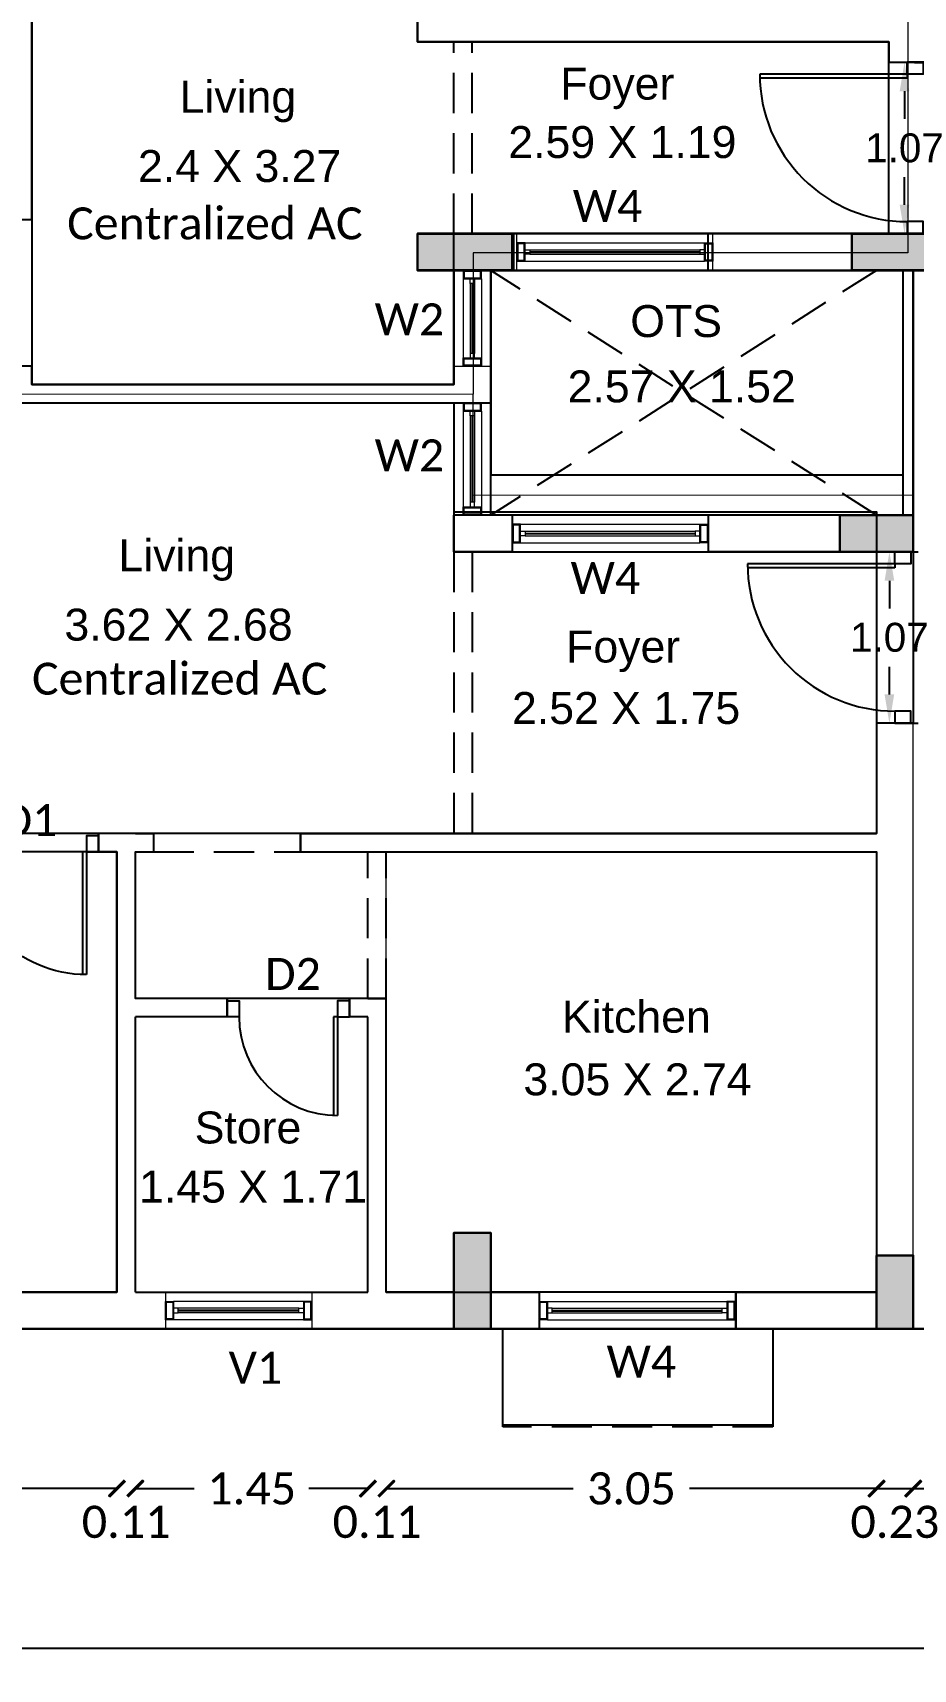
# Model space of a CAD drawing. Header units: metres. Extents: x 1549 to 1752, y 1518 to 3502.
# Drawn here: x 1707.35 to 1712.83, y 1623.91 to 1634.1 of the extents above; entities that cross this region are included whole.
import ezdxf

# ---------------------------------------------------------------- set-up
doc = ezdxf.new("R2010")
doc.units = ezdxf.units.M
doc.linetypes.add('HIDDEN', pattern=[0.375, 0.25, -0.125])
for name, color, linetype in [('BLK_1_FLR_1_AC_ROOM_1', 117, 'Continuous'), ('BLK_1_FLR_1_AC_ROOM_4', 117, 'Continuous'), ('BLK_1_FLR_1_BLT_UP_AREA', 1, 'Continuous'), ('BLK_1_FLR_1_BLT_UP_AREA_DEDUCT', 1, 'Continuous'), ('BLK_1_FLR_1_CARPET_AREA', 10, 'Continuous'), ('BLK_1_FLR_1_CHAJJA', 6, 'Continuous'), ('BLK_1_FLR_1_EXIT_WIDTH_DOOR', 2, 'Continuous'), ('BLK_1_FLR_1_REGULAR_ROOM_6', 117, 'Continuous'), ('BLK_1_LVL_1_BLDG_FOOT_PRINT', 1, 'Continuous'), ('D', 7, 'Continuous')]:
    doc.layers.add(name, color=color, linetype=linetype)
for name, color, linetype, lineweight in [('BLK_1_FLR_1_KITCHEN', 163, 'Continuous', 0), ('BLK_1_FLR_1_UNITFA_1', 234, 'Continuous', 0), ('BLK_1_FLR_1_UNITFA_3', 234, 'Continuous', 0), ('Column', 7, 'Continuous', 30), ('W', 7, 'Continuous', 5)]:
    doc.layers.add(name, color=color, linetype=linetype, lineweight=lineweight)
doc.styles.add('SLS- JOHN Calibri', font='calibri.ttf')
doc.styles.add('SLS-Calibri', font='calibri.ttf')
doc.styles.get("Standard").update_dxf_attribs({"font": 'arial.ttf'})
doc.dimstyles.new('SLS-ProjectName-OuterBlock(FloorPlan)', dxfattribs={"dimtxt": 0.2, "dimasz": 0.1, "dimexe": 0, "dimexo": 0, "dimgap": 0.1, "dimtad": 0, "dimzin": 1, "dimdsep": 46, "dimtxsty": 'SLS-Calibri', "dimblk1": 'OBLIQUE', "dimblk2": 'OBLIQUE', "dimsah": 1, "dimcen": 0, "dimse1": 1, "dimse2": 1, "dimclrd": 252, "dimclre": 252, "dimclrt": 256, "dimadec": 0, "dimazin": 0, "dimtfac": 1, "dimtofl": 0, "dimtmove": 2, "dimatfit": 3, "dimfxl": 0, "dimtolj": 1, "dimtzin": 0, "dimarcsym": 0})
doc.dimstyles.get("Standard").update_dxf_attribs({"dimtxt": 0.18, "dimasz": 0.18, "dimexe": 0.18, "dimexo": 0.0625, "dimgap": 0.09, "dimtad": 0, "dimtih": 1, "dimtoh": 1, "dimdec": 4, "dimzin": 0, "dimdsep": 46, "dimtxsty": 'Standard', "dimcen": 0.09, "dimadec": 0, "dimazin": 0, "dimtfac": 1, "dimtdec": 4, "dimtofl": 0, "dimtmove": 0, "dimatfit": 3, "dimfxl": 0, "dimtolj": 1, "dimtzin": 0, "dimarcsym": 0})

# ---------------------------------------------------------------- blocks, each defined once
blk = doc.blocks.new('*U8')
at = {"layer": 'W'}
for p, q in [((-0.5333, 0.1), (-0.5333, -0.1)), ((-0.5333, 0.1), (0.5333, 0.1)), ((0.5333, 0.1), (0.5333, -0.1)), ((-0.4883, 0.05), (0.4883, 0.05)), ((-0.4633, 0.0125), (0.4633, 0.0125)), ((-0.4633, 0.0025), (0.4633, 0.0025)), ((-0.4883, -0.05), (0.4883, -0.05)), ((-0.4633, -0.0025), (0.4633, -0.0025)), ((-0.4633, -0.0125), (0.4633, -0.0125)), ((-0.5333, -0.1), (0.5333, -0.1))]:
    blk.add_line(p, q, dxfattribs=at)
for points in [[(-0.4883, -0.05), (-0.5333, -0.05), (-0.5333, 0.05), (-0.4883, 0.05)], [(-0.4933, -0.045), (-0.5283, -0.045), (-0.5283, 0.045), (-0.4933, 0.045)], [(-0.4883, 0.0125), (-0.4883, -0.0125), (-0.4633, -0.0125), (-0.4633, 0.0125)], [(0.4883, 0.0125), (0.4883, -0.0125), (0.4633, -0.0125), (0.4633, 0.0125)], [(0.4883, -0.05), (0.5333, -0.05), (0.5333, 0.05), (0.4883, 0.05)], [(0.4933, -0.045), (0.5283, -0.045), (0.5283, 0.045), (0.4933, 0.045)]]:
    blk.add_lwpolyline(points, close=True, dxfattribs=at)
blk = doc.blocks.new('*U6')
at = {"layer": 'D'}
for p, q in [((-0.1, 0.05), (-0.1, 0.819)), ((-0.075, 0.05), (-0.075, 0.82)), ((-0.92, -0.065), (-0.92, 0.05)), ((-0.075, 0.05), (-0.1, 0.05)), ((0, -0.065), (0, 0.05))]:
    blk.add_line(p, q, dxfattribs=at)
for points in [[(-0.92, -0.05), (-0.845, -0.05), (-0.845, 0.05), (-0.92, 0.05)], [(0, -0.05), (-0.075, -0.05), (-0.075, 0.05), (0, 0.05)]]:
    blk.add_lwpolyline(points, close=True, dxfattribs=at)
blk.add_arc((-0.075, 0.05), 0.77, 90, 180, dxfattribs=at)
blk = doc.blocks.new('*U9')
at = {"layer": 'D'}
for p, q in [((0.075, 0.05), (0.075, 0.667)), ((0.1, 0.05), (0.1, 0.666)), ((0, -0.065), (0, 0.05)), ((0.075, 0.05), (0.1, 0.05)), ((0.767, -0.065), (0.767, 0.05))]:
    blk.add_line(p, q, dxfattribs=at)
for points in [[(0, -0.05), (0.075, -0.05), (0.075, 0.05), (0, 0.05)], [(0.767, -0.05), (0.692, -0.05), (0.692, 0.05), (0.767, 0.05)]]:
    blk.add_lwpolyline(points, close=True, dxfattribs=at)
blk.add_arc((0.075, 0.05), 0.617, 0, 90, dxfattribs=at)
blk = doc.blocks.new('*U10')
at = {"layer": 'D'}
for p, q in [((-0.1, 0.05), (-0.1, 0.973)), ((-0.075, 0.05), (-0.075, 0.973)), ((-1.073, -0.065), (-1.073, 0.05)), ((-0.075, 0.05), (-0.1, 0.05)), ((0, -0.065), (0, 0.05))]:
    blk.add_line(p, q, dxfattribs=at)
for points in [[(-1.073, -0.05), (-0.998, -0.05), (-0.998, 0.05), (-1.073, 0.05)], [(0, -0.05), (-0.075, -0.05), (-0.075, 0.05), (0, 0.05)]]:
    blk.add_lwpolyline(points, close=True, dxfattribs=at)
blk.add_arc((-0.075, 0.05), 0.923, 90, 180, dxfattribs=at)
blk = doc.blocks.new('*U14')
at = {"layer": 'W'}
for p, q in [((-0.5333, 0.1), (-0.5333, -0.1)), ((-0.5333, 0.1), (0.5333, 0.1)), ((0.5333, 0.1), (0.5333, -0.1)), ((-0.4883, 0.05), (0.4883, 0.05)), ((-0.4633, 0.0125), (0.4633, 0.0125)), ((-0.4633, 0.0025), (0.4633, 0.0025)), ((-0.4883, -0.05), (0.4883, -0.05)), ((-0.4633, -0.0025), (0.4633, -0.0025)), ((-0.4633, -0.0125), (0.4633, -0.0125)), ((-0.5333, -0.1), (0.5333, -0.1))]:
    blk.add_line(p, q, dxfattribs=at)
for points in [[(-0.4883, -0.05), (-0.5333, -0.05), (-0.5333, 0.05), (-0.4883, 0.05)], [(-0.4933, -0.045), (-0.5283, -0.045), (-0.5283, 0.045), (-0.4933, 0.045)], [(-0.4883, 0.0125), (-0.4883, -0.0125), (-0.4633, -0.0125), (-0.4633, 0.0125)], [(0.4883, 0.0125), (0.4883, -0.0125), (0.4633, -0.0125), (0.4633, 0.0125)], [(0.4883, -0.05), (0.5333, -0.05), (0.5333, 0.05), (0.4883, 0.05)], [(0.4933, -0.045), (0.5283, -0.045), (0.5283, 0.045), (0.4933, 0.045)]]:
    blk.add_lwpolyline(points, close=True, dxfattribs=at)
blk = doc.blocks.new('*U12')
at = {"layer": 'W'}
for p, q in [((-0.3056, 0.1), (-0.3056, -0.1)), ((-0.3056, 0.1), (0.3056, 0.1)), ((0.3056, 0.1), (0.3056, -0.1)), ((-0.2606, 0.05), (0.2606, 0.05)), ((-0.2356, 0.0125), (0.2356, 0.0125)), ((-0.2356, 0.0025), (0.2356, 0.0025)), ((-0.2606, -0.05), (0.2606, -0.05)), ((-0.2356, -0.0025), (0.2356, -0.0025)), ((-0.2356, -0.0125), (0.2356, -0.0125)), ((-0.3056, -0.1), (0.3056, -0.1))]:
    blk.add_line(p, q, dxfattribs=at)
for points in [[(-0.2606, -0.05), (-0.3056, -0.05), (-0.3056, 0.05), (-0.2606, 0.05)], [(-0.2656, -0.045), (-0.3006, -0.045), (-0.3006, 0.045), (-0.2656, 0.045)], [(-0.2606, 0.0125), (-0.2606, -0.0125), (-0.2356, -0.0125), (-0.2356, 0.0125)], [(0.2606, 0.0125), (0.2606, -0.0125), (0.2356, -0.0125), (0.2356, 0.0125)], [(0.2606, -0.05), (0.3056, -0.05), (0.3056, 0.05), (0.2606, 0.05)], [(0.2656, -0.045), (0.3006, -0.045), (0.3006, 0.045), (0.2656, 0.045)]]:
    blk.add_lwpolyline(points, close=True, dxfattribs=at)
blk = doc.blocks.new('*U13')
at = {"layer": 'W'}
for p, q in [((-0.2604, 0.1), (-0.2604, -0.1)), ((-0.2604, 0.1), (0.2604, 0.1)), ((0.2604, 0.1), (0.2604, -0.1)), ((-0.2154, 0.05), (0.2154, 0.05)), ((-0.1904, 0.0125), (0.1904, 0.0125)), ((-0.1904, 0.0025), (0.1904, 0.0025)), ((-0.2154, -0.05), (0.2154, -0.05)), ((-0.1904, -0.0025), (0.1904, -0.0025)), ((-0.1904, -0.0125), (0.1904, -0.0125)), ((-0.2604, -0.1), (0.2604, -0.1))]:
    blk.add_line(p, q, dxfattribs=at)
for points in [[(-0.2154, -0.05), (-0.2604, -0.05), (-0.2604, 0.05), (-0.2154, 0.05)], [(-0.2204, -0.045), (-0.2554, -0.045), (-0.2554, 0.045), (-0.2204, 0.045)], [(-0.2154, 0.0125), (-0.2154, -0.0125), (-0.1904, -0.0125), (-0.1904, 0.0125)], [(0.2154, 0.0125), (0.2154, -0.0125), (0.1904, -0.0125), (0.1904, 0.0125)], [(0.2154, -0.05), (0.2604, -0.05), (0.2604, 0.05), (0.2154, 0.05)], [(0.2204, -0.045), (0.2554, -0.045), (0.2554, 0.045), (0.2204, 0.045)]]:
    blk.add_lwpolyline(points, close=True, dxfattribs=at)
blk = doc.blocks.new('_Oblique')
at = {"color": 0, "linetype": 'ByBlock', "lineweight": -2}
blk.add_line((-0.5, -0.5), (0.5, 0.5), dxfattribs=at)
at = {"const_width": 0.2}
blk.add_lwpolyline([(-0.5, -0.5), (0.5, 0.5)], dxfattribs=at)
blk = doc.blocks.new('*D91')
at = {"color": 252, "lineweight": -2}
for p, q in [((1704.413, 1625.037), (1705.779, 1625.037)), ((1707.875, 1625.037), (1706.509, 1625.037))]:
    blk.add_line(p, q, dxfattribs=at)
at = {"layer": 'Defpoints', "color": 0}
for p in [(1704.413, 1626.439), (1707.875, 1626.259), (1707.875, 1625.037)]:
    blk.add_point(p, dxfattribs=at)
at = {"color": 252, "lineweight": -2, "xscale": 0.1, "yscale": 0.1, "zscale": 0.1, "rotation": 180}
blk.add_blockref('_Oblique', (1704.413, 1625.037), dxfattribs=at)
at = {"color": 252, "lineweight": -2, "xscale": 0.1, "yscale": 0.1, "zscale": 0.1}
blk.add_blockref('_Oblique', (1707.875, 1625.037), dxfattribs=at)
at = {"insert": (1706.144, 1625.037), "char_height": 0.2, "attachment_point": 5, "style": 'SLS-Calibri'}
blk.add_mtext('\\A1;3.46', dxfattribs=at)
blk = doc.blocks.new('*D92')
at = {"color": 252, "lineweight": -2}
for p, q in [((1707.875, 1625.037), (1707.775, 1625.037)), ((1707.989, 1625.037), (1708.089, 1625.037))]:
    blk.add_line(p, q, dxfattribs=at)
at = {"layer": 'Defpoints', "color": 0}
for p in [(1707.875, 1626.259), (1707.989, 1626.259), (1707.989, 1625.037)]:
    blk.add_point(p, dxfattribs=at)
at = {"color": 252, "lineweight": -2, "xscale": 0.1, "yscale": 0.1, "zscale": 0.1}
blk.add_blockref('_Oblique', (1707.875, 1625.037), dxfattribs=at)
at = {"color": 252, "lineweight": -2, "xscale": 0.1, "yscale": 0.1, "zscale": 0.1, "rotation": 180}
blk.add_blockref('_Oblique', (1707.989, 1625.037), dxfattribs=at)
at = {"insert": (1707.932, 1624.829), "char_height": 0.2, "attachment_point": 5, "style": 'SLS-Calibri'}
blk.add_mtext('\\A1;0.11', dxfattribs=at)
blk = doc.blocks.new('*D93')
at = {"color": 252, "lineweight": -2}
for p, q in [((1707.989, 1625.037), (1708.356, 1625.037)), ((1709.436, 1625.037), (1709.069, 1625.037))]:
    blk.add_line(p, q, dxfattribs=at)
at = {"layer": 'Defpoints', "color": 0}
for p in [(1709.436, 1626.364), (1707.989, 1626.259), (1709.436, 1625.037)]:
    blk.add_point(p, dxfattribs=at)
at = {"color": 252, "lineweight": -2, "xscale": 0.1, "yscale": 0.1, "zscale": 0.1, "rotation": 180}
blk.add_blockref('_Oblique', (1707.989, 1625.037), dxfattribs=at)
at = {"color": 252, "lineweight": -2, "xscale": 0.1, "yscale": 0.1, "zscale": 0.1}
blk.add_blockref('_Oblique', (1709.436, 1625.037), dxfattribs=at)
at = {"insert": (1708.713, 1625.037), "char_height": 0.2, "attachment_point": 5, "style": 'SLS-Calibri'}
blk.add_mtext('\\A1;1.45', dxfattribs=at)
blk = doc.blocks.new('*D94')
at = {"color": 252, "lineweight": -2}
for p, q in [((1709.436, 1625.037), (1709.336, 1625.037)), ((1709.551, 1625.037), (1709.651, 1625.037))]:
    blk.add_line(p, q, dxfattribs=at)
at = {"layer": 'Defpoints', "color": 0}
for p in [(1709.436, 1626.364), (1709.551, 1626.259), (1709.551, 1625.037)]:
    blk.add_point(p, dxfattribs=at)
at = {"color": 252, "lineweight": -2, "xscale": 0.1, "yscale": 0.1, "zscale": 0.1}
blk.add_blockref('_Oblique', (1709.436, 1625.037), dxfattribs=at)
at = {"color": 252, "lineweight": -2, "xscale": 0.1, "yscale": 0.1, "zscale": 0.1, "rotation": 180}
blk.add_blockref('_Oblique', (1709.551, 1625.037), dxfattribs=at)
at = {"insert": (1709.493, 1624.829), "char_height": 0.2, "attachment_point": 5, "style": 'SLS-Calibri'}
blk.add_mtext('\\A1;0.11', dxfattribs=at)
blk = doc.blocks.new('*D95')
at = {"color": 252, "lineweight": -2}
for p, q in [((1709.551, 1625.037), (1710.714, 1625.037)), ((1712.601, 1625.037), (1711.438, 1625.037))]:
    blk.add_line(p, q, dxfattribs=at)
at = {"layer": 'Defpoints', "color": 0}
for p in [(1709.551, 1626.259), (1712.601, 1626.259), (1712.601, 1625.037)]:
    blk.add_point(p, dxfattribs=at)
at = {"color": 252, "lineweight": -2, "xscale": 0.1, "yscale": 0.1, "zscale": 0.1, "rotation": 180}
blk.add_blockref('_Oblique', (1709.551, 1625.037), dxfattribs=at)
at = {"color": 252, "lineweight": -2, "xscale": 0.1, "yscale": 0.1, "zscale": 0.1}
blk.add_blockref('_Oblique', (1712.601, 1625.037), dxfattribs=at)
at = {"insert": (1711.076, 1625.037), "char_height": 0.2, "attachment_point": 5, "style": 'SLS-Calibri'}
blk.add_mtext('\\A1;3.05', dxfattribs=at)
blk = doc.blocks.new('*D96')
at = {"color": 252, "lineweight": -2}
blk.add_line((1712.601, 1625.037), (1712.829, 1625.037), dxfattribs=at)
at = {"layer": 'Defpoints', "color": 0}
for p in [(1712.601, 1626.259), (1712.829, 1626.259), (1712.829, 1625.037)]:
    blk.add_point(p, dxfattribs=at)
at = {"color": 252, "lineweight": -2, "xscale": 0.1, "yscale": 0.1, "zscale": 0.1, "rotation": 180}
blk.add_blockref('_Oblique', (1712.601, 1625.037), dxfattribs=at)
at = {"color": 252, "lineweight": -2, "xscale": 0.1, "yscale": 0.1, "zscale": 0.1}
blk.add_blockref('_Oblique', (1712.829, 1625.037), dxfattribs=at)
at = {"insert": (1712.715, 1624.829), "char_height": 0.2, "attachment_point": 5, "style": 'SLS-Calibri'}
blk.add_mtext('\\A1;0.23', dxfattribs=at)
blk = doc.blocks.new('*D97')
at = {"color": 252, "lineweight": -2}
for p, q in [((1712.829, 1625.037), (1713.514, 1625.037)), ((1714.924, 1625.037), (1714.239, 1625.037))]:
    blk.add_line(p, q, dxfattribs=at)
at = {"layer": 'Defpoints', "color": 0}
for p in [(1712.829, 1626.259), (1714.924, 1626.259), (1714.924, 1625.037)]:
    blk.add_point(p, dxfattribs=at)
at = {"color": 252, "lineweight": -2, "xscale": 0.1, "yscale": 0.1, "zscale": 0.1, "rotation": 180}
blk.add_blockref('_Oblique', (1712.829, 1625.037), dxfattribs=at)
at = {"color": 252, "lineweight": -2, "xscale": 0.1, "yscale": 0.1, "zscale": 0.1}
blk.add_blockref('_Oblique', (1714.924, 1625.037), dxfattribs=at)
at = {"insert": (1713.877, 1625.037), "char_height": 0.2, "attachment_point": 5, "style": 'SLS-Calibri'}
blk.add_mtext('\\A1;2.09', dxfattribs=at)
blk = doc.blocks.new('*D46')
at = {"color": 252, "lineweight": -2}
for p, q in [((1704.184, 1624.044), (1713.192, 1624.044)), ((1723.074, 1624.044), (1714.067, 1624.044))]:
    blk.add_line(p, q, dxfattribs=at)
at = {"layer": 'Defpoints', "color": 0}
for p in [(1704.184, 1626.031), (1723.074, 1626.031), (1723.074, 1624.044)]:
    blk.add_point(p, dxfattribs=at)
at = {"color": 252, "lineweight": -2, "xscale": 0.1, "yscale": 0.1, "zscale": 0.1, "rotation": 180}
blk.add_blockref('_Oblique', (1704.184, 1624.044), dxfattribs=at)
at = {"color": 252, "lineweight": -2, "xscale": 0.1, "yscale": 0.1, "zscale": 0.1}
blk.add_blockref('_Oblique', (1723.074, 1624.044), dxfattribs=at)
at = {"insert": (1713.629, 1624.044), "char_height": 0.2, "attachment_point": 5, "style": 'SLS-Calibri'}
blk.add_mtext('\\A1;18.89', dxfattribs=at)
blk = doc.blocks.new('A$C337B7338')
at = {"layer": 'W'}
for p, q in [((0, 0.229), (0, 0)), ((0.91, 0.229), (0, 0.229)), ((0.91, 0.229), (0.91, 0)), ((0.859, 0.171), (0.051, 0.171)), ((0.83, 0.129), (0.08, 0.129)), ((0.83, 0.117), (0.08, 0.117)), ((0.83, 0.111), (0.08, 0.111)), ((0.859, 0.057), (0.051, 0.057)), ((0.83, 0.1), (0.08, 0.1)), ((0.91, 0), (0, 0))]:
    blk.add_line(p, q, dxfattribs=at)
for points in [[(0.051, 0.057), (0, 0.057), (0, 0.171), (0.051, 0.171)], [(0.046, 0.063), (0.006, 0.063), (0.006, 0.166), (0.046, 0.166)], [(0.051, 0.129), (0.051, 0.1), (0.08, 0.1), (0.08, 0.129)], [(0.859, 0.129), (0.859, 0.1), (0.83, 0.1), (0.83, 0.129)], [(0.859, 0.057), (0.91, 0.057), (0.91, 0.171), (0.859, 0.171)], [(0.864, 0.063), (0.904, 0.063), (0.904, 0.166), (0.864, 0.166)]]:
    blk.add_lwpolyline(points, close=True, dxfattribs=at)
blk = doc.blocks.new('col')
at = {"layer": 'Column'}
h = blk.add_hatch(color=2, dxfattribs=at)
h.dxf.hatch_style = 1
h.paths.add_polyline_path([(5.56, -4.583), (5.56, -4.811), (6.157, -4.811), (6.157, -4.583)])
h = blk.add_hatch(color=6, dxfattribs=at)
h.dxf.hatch_style = 1
h.paths.add_polyline_path([(8.264, -4.583), (8.264, -4.811), (8.721, -4.811), (8.721, -4.583)])
h = blk.add_hatch(color=6, dxfattribs=at)
h.dxf.hatch_style = 1
h.paths.add_polyline_path([(8.188, -6.335), (8.188, -6.563), (8.645, -6.563), (8.645, -6.335)])
h = blk.add_hatch(color=2, dxfattribs=at)
h.dxf.hatch_style = 1
h.paths.add_polyline_path([(5.787, -11.399), (6.016, -11.399), (6.016, -10.802), (5.787, -10.802)])
h = blk.add_hatch(color=6, dxfattribs=at)
h.dxf.hatch_style = 1
h.paths.add_polyline_path([(8.417, -11.399), (8.645, -11.399), (8.645, -10.942), (8.417, -10.942)])
for points in [[(5.56, -4.583), (5.56, -4.811), (6.157, -4.811), (6.157, -4.583)], [(8.264, -4.583), (8.264, -4.811), (8.721, -4.811), (8.721, -4.583)], [(8.188, -6.335), (8.188, -6.563), (8.645, -6.563), (8.645, -6.335)], [(5.787, -11.399), (6.016, -11.399), (6.016, -10.802), (5.787, -10.802)], [(8.417, -11.399), (8.645, -11.399), (8.645, -10.942), (8.417, -10.942)]]:
    blk.add_lwpolyline(points, close=True, dxfattribs=at)
blk = doc.blocks.new('*D221')
at = {"layer": 'BLK_1_FLR_1_EXIT_WIDTH_DOOR', "color": 0, "lineweight": -2}
for p, q in [((1712.741, 1630.867), (1712.861, 1630.867)), ((1712.741, 1629.8), (1712.861, 1629.8))]:
    blk.add_line(p, q, dxfattribs=at)
at = {"layer": 'BLK_1_FLR_1_EXIT_WIDTH_DOOR', "lineweight": -2}
for p, q in [((1712.681, 1630.687), (1712.681, 1630.515)), ((1712.681, 1629.98), (1712.681, 1630.152))]:
    blk.add_line(p, q, dxfattribs=at)
at = {"layer": 'BLK_1_FLR_1_EXIT_WIDTH_DOOR'}
for points in [[(1712.651, 1630.687), (1712.711, 1630.687), (1712.681, 1630.867)], [(1712.651, 1629.98), (1712.711, 1629.98), (1712.681, 1629.8)]]:
    blk.add_solid(points, dxfattribs=at)
at = {"layer": 'Defpoints', "color": 0}
for p in [(1712.678, 1630.867), (1712.681, 1630.867), (1712.678, 1629.8)]:
    blk.add_point(p, dxfattribs=at)
at = {"layer": 'BLK_1_FLR_1_EXIT_WIDTH_DOOR', "color": 0, "insert": (1712.681, 1630.334), "char_height": 0.18, "attachment_point": 5}
blk.add_mtext('\\A1;1.07', dxfattribs=at)
blk = doc.blocks.new('*D222')
at = {"layer": 'BLK_1_FLR_1_EXIT_WIDTH_DOOR', "color": 0, "lineweight": -2}
for p, q in [((1712.838, 1633.913), (1712.955, 1633.913)), ((1712.838, 1632.847), (1712.955, 1632.847))]:
    blk.add_line(p, q, dxfattribs=at)
at = {"layer": 'BLK_1_FLR_1_EXIT_WIDTH_DOOR', "lineweight": -2}
for p, q in [((1712.775, 1633.733), (1712.775, 1633.562)), ((1712.775, 1633.027), (1712.775, 1633.198))]:
    blk.add_line(p, q, dxfattribs=at)
at = {"layer": 'BLK_1_FLR_1_EXIT_WIDTH_DOOR'}
for points in [[(1712.745, 1633.733), (1712.805, 1633.733), (1712.775, 1633.913)], [(1712.745, 1633.027), (1712.805, 1633.027), (1712.775, 1632.847)]]:
    blk.add_solid(points, dxfattribs=at)
at = {"layer": 'Defpoints', "color": 0}
for p in [(1712.775, 1633.913), (1712.775, 1633.913), (1712.775, 1632.847)]:
    blk.add_point(p, dxfattribs=at)
at = {"layer": 'BLK_1_FLR_1_EXIT_WIDTH_DOOR', "color": 0, "insert": (1712.775, 1633.38), "char_height": 0.18, "attachment_point": 5}
blk.add_mtext('\\A1;1.07', dxfattribs=at)

msp = doc.modelspace()

# ---------------------------------------------------------------- linework, layer by layer
at = {"ltscale": 0.1}
for p, q in [((1709.74463257, 1634.04041505), (1709.74463257, 1634.26892311)), ((1712.67715273, 1634.04041505), (1709.74463257, 1634.04041505)), ((1712.67715273, 1633.91346612), (1712.67715273, 1634.04041505)), ((1712.67715273, 1633.91346612), (1712.9056608, 1633.91346612)), ((1709.97161725, 1632.6170637), (1709.97161725, 1632.84709515)), ((1709.97161725, 1632.84709515), (1710.33418338, 1632.84709515)), ((1710.33418338, 1632.61858709), (1710.33418338, 1632.84709515)), ((1711.55289306, 1632.84709515), (1712.9056608, 1632.84709515)), ((1711.55289306, 1632.61858709), (1711.55289306, 1632.84709515)), ((1709.97161725, 1632.61858709), (1710.33418338, 1632.61858709)), ((1711.55289306, 1632.61858709), (1712.9056608, 1632.61858709)), ((1712.76687122, 1631.09519999), (1712.76687122, 1632.61858709)), ((1712.82949144, 1631.09519999), (1712.82949144, 1632.61858709)), ((1710.20012531, 1632.02345053), (1710.20012531, 1631.79341908)), ((1707.34463257, 1631.9091965), (1709.97161725, 1631.9091965)), ((1706.35509628, 1631.79341908), (1710.20012531, 1631.79341908)), ((1709.97161725, 1630.86669193), (1709.97161725, 1631.09519999)), ((1710.33418338, 1631.09519999), (1709.97161725, 1631.09519999)), ((1710.33418338, 1631.09519999), (1710.33418338, 1630.86669193)), ((1712.82949144, 1631.09519999), (1711.55289306, 1631.09519999)), ((1711.55289306, 1631.09519999), (1711.55289306, 1630.86669193)), ((1712.82949144, 1630.86669193), (1712.82949144, 1631.09519999)), ((1710.33418338, 1630.86669193), (1709.97161725, 1630.86669193)), ((1712.82949144, 1630.86669193), (1711.55289306, 1630.86669193)), ((1712.60098338, 1629.80032096), (1712.60098338, 1629.11479677)), ((1712.82949144, 1629.80032096), (1712.60098338, 1629.80032096)), ((1707.98906577, 1629.11479677), (1707.7605577, 1629.11479677)), ((1707.7605577, 1629.00054274), (1707.7605577, 1629.11479677)), ((1707.98906577, 1629.11479677), (1708.1033198, 1629.11479677)), ((1708.1033198, 1629.00054274), (1708.1033198, 1629.11479677)), ((1709.01735206, 1629.00054274), (1709.01735206, 1629.11479677)), ((1709.01735206, 1629.11479677), (1709.43628351, 1629.11479677)), ((1709.43628351, 1629.11479677), (1712.60098338, 1629.11479677)), ((1707.87481173, 1629.00054274), (1707.7605577, 1629.00054274)), ((1707.87481173, 1626.25920765), (1707.87481173, 1629.00054274)), ((1707.98906577, 1628.08651048), (1707.98906577, 1629.00054274)), ((1707.98906577, 1629.00054274), (1708.1033198, 1629.00054274)), ((1709.01735206, 1629.00054274), (1712.60098338, 1629.00054274)), ((1712.60098338, 1629.00054274), (1712.60098338, 1626.25920765)), ((1709.55053754, 1626.25920765), (1709.55053754, 1628.10976705)), ((1708.56033593, 1628.08651048), (1707.98906577, 1628.08651048)), ((1708.56033593, 1627.97225645), (1708.56033593, 1628.08651048)), ((1709.32202948, 1627.97225645), (1709.32202948, 1628.08651048)), ((1709.43628351, 1628.08651048), (1709.32202948, 1628.08651048)), ((1709.43628351, 1628.08651048), (1709.55053754, 1628.08651048)), ((1707.98906577, 1626.25920765), (1707.98906577, 1627.97225645)), ((1708.56033593, 1627.97225645), (1707.98906577, 1627.97225645)), ((1709.43628351, 1627.97225645), (1709.32202948, 1627.97225645)), ((1709.43628351, 1626.25920765), (1709.43628351, 1627.97225645)), ((1706.50743499, 1626.25920765), (1707.87481173, 1626.25920765)), ((1707.98906577, 1626.25920765), (1709.43628351, 1626.25920765)), ((1709.55053754, 1626.25920765), (1710.50265448, 1626.25920765)), ((1710.50265448, 1626.25920765), (1710.50265448, 1626.03069959)), ((1711.7250358, 1626.25920765), (1712.60098338, 1626.25920765)), ((1711.7250358, 1626.25920765), (1711.7250358, 1626.03069959)), ((1706.50743499, 1626.03069959), (1709.43628351, 1626.03069959)), ((1709.43118881, 1626.03069959), (1710.50265448, 1626.03069959)), ((1711.7250358, 1626.03069959), (1713.22938056, 1626.03069959))]:
    msp.add_line(p, q, dxfattribs=at)
at = {"linetype": 'HIDDEN'}
for p, q in [((1709.97161725, 1632.84709515), (1709.97161725, 1634.04041505)), ((1710.08587128, 1632.84709515), (1710.08587128, 1634.04041505)), ((1712.60098338, 1631.09519999), (1710.20012531, 1632.61858709)), ((1712.60098338, 1632.61858709), (1710.20012531, 1631.09519999)), ((1709.97161725, 1630.86669193), (1709.97161725, 1629.11479677)), ((1710.08587128, 1630.86669193), (1710.08587128, 1629.11479677)), ((1709.01735206, 1629.11479677), (1708.04619278, 1629.11479677)), ((1708.1033198, 1629.00054274), (1709.01735206, 1629.00054274)), ((1709.43628351, 1628.08651048), (1709.43628351, 1629.00054274)), ((1709.55053754, 1628.08651048), (1709.55053754, 1629.00054274))]:
    msp.add_line(p, q, dxfattribs=at)
for p, q in [((1710.36321787, 1632.84709515), (1710.3416487, 1632.84709515)), ((1709.97161725, 1631.9091965), (1709.97161725, 1632.02192714))]:
    msp.add_line(p, q)
at = {"linetype": 'Continuous', "ltscale": 0.1}
msp.add_line((1709.32202948, 1628.08651048), (1708.56033593, 1628.08651048), dxfattribs=at)
for points in [[(1704.18426967, 1637.42995134), (1723.07426967, 1637.42995134), (1723.07426967, 1626.03069959), (1704.18426967, 1626.03069959)], [(1710.20012531, 1632.61858709), (1712.82949144, 1632.61858709), (1712.82949144, 1631.09519999), (1710.20012531, 1631.09519999)]]:
    msp.add_lwpolyline(points, close=True)
at = {"linetype": 'HIDDEN'}
msp.add_lwpolyline([(1710.27632612, 1626.03069959), (1711.9550358, 1626.03069959), (1711.9550358, 1625.42069959), (1710.27632612, 1625.42069959)], close=True, dxfattribs=at)
at = {"layer": 'BLK_1_FLR_1_AC_ROOM_1', "color": 1}
msp.add_lwpolyline([(1707.34463257, 1631.9091965), (1709.97161725, 1631.9091965), (1709.97161725, 1632.84709515), (1712.67715273, 1632.84709515), (1712.67715273, 1634.04041505), (1709.74463257, 1634.04041505), (1709.74463257, 1635.18295537), (1707.34463257, 1635.18295537)], close=True, dxfattribs=at)
at = {"layer": 'BLK_1_FLR_1_AC_ROOM_4', "color": 1}
msp.add_lwpolyline([(1706.35509628, 1631.79341908), (1709.97161725, 1631.79341908), (1709.97161725, 1631.11669193), (1712.60098338, 1631.11669193), (1712.60098338, 1629.11479677), (1706.35509628, 1629.11479677)], close=True, dxfattribs=at)
at = {"layer": 'BLK_1_FLR_1_BLT_UP_AREA', "color": 3}
msp.add_lwpolyline([(1704.18426967, 1637.42995134), (1723.07426967, 1637.42995134), (1723.07426967, 1626.03069959), (1704.18426967, 1626.03069959)], close=True, dxfattribs=at)
at = {"layer": 'BLK_1_FLR_1_BLT_UP_AREA_DEDUCT', "color": 3}
msp.add_lwpolyline([(1710.20012531, 1631.34519999), (1712.76687122, 1631.34519999), (1712.76687122, 1632.61858709), (1710.20012531, 1632.61858709)], close=True, dxfattribs=at)
at = {"layer": 'BLK_1_FLR_1_CARPET_AREA', "color": 25}
for points in [[(1712.9056608, 1632.84709515), (1709.74463257, 1632.84709515), (1709.74463257, 1632.61858709), (1709.97161725, 1632.6170637), (1709.97161725, 1631.9091965), (1707.34463257, 1631.9091965), (1707.34463257, 1632.02192714), (1707.23037854, 1632.02192714), (1707.23037854, 1631.90767311), (1704.7812858, 1631.90767311), (1704.7812858, 1632.02192714), (1704.41277773, 1632.02192714), (1704.41277773, 1634.04041505), (1707.23037854, 1634.04041505), (1707.23037854, 1632.9359585), (1707.34463257, 1632.9359585), (1707.34463257, 1634.26892311)], [(1709.74463257, 1634.26892311), (1709.74463257, 1634.04041505), (1712.67715273, 1634.04041505), (1712.67715273, 1633.91346612), (1712.9056608, 1633.91346612)], [(1706.35509628, 1631.79341908), (1709.97161725, 1631.79341908), (1709.97161725, 1630.86669193), (1712.82949144, 1630.86669193), (1712.82948889, 1629.80032096), (1712.60098338, 1629.80032096), (1712.60098338, 1629.11479677), (1709.01735206, 1629.11479677), (1709.01735206, 1629.00054274), (1712.60098338, 1629.00054274), (1712.60098338, 1626.25920765), (1710.20012531, 1626.25920765), (1710.20012531, 1626.62771572), (1709.97161725, 1626.62771572), (1709.97161725, 1626.25920765), (1709.55053754, 1626.25920765), (1709.55053754, 1628.08651048), (1707.98906577, 1628.08651048), (1707.98906577, 1629.00054274), (1708.1033198, 1629.00054274), (1708.1033198, 1629.11479677), (1707.7605577, 1629.11479677), (1707.7605577, 1629.00054274), (1707.87481173, 1629.00054274), (1707.87481173, 1626.25920765), (1704.41277773, 1626.25920765)]]:
    msp.add_lwpolyline(points, dxfattribs=at)
at = {"layer": 'BLK_1_FLR_1_CHAJJA'}
msp.add_lwpolyline([(1710.27632612, 1626.03069959), (1711.9550358, 1626.03069959), (1711.9550358, 1625.43069959), (1710.27632612, 1625.43069959)], close=True, dxfattribs=at)
at = {"layer": 'BLK_1_FLR_1_KITCHEN', "color": 1, "elevation": 0}
msp.add_lwpolyline([(1709.55053754, 1629.00054274), (1712.60098338, 1629.00054274), (1712.60098338, 1626.25920765), (1709.55053754, 1626.25920765)], close=True, dxfattribs=at)
at = {"layer": 'BLK_1_FLR_1_REGULAR_ROOM_6', "color": 1}
msp.add_lwpolyline([(1704.41277773, 1626.25920765), (1707.87481173, 1626.25920765), (1707.87481173, 1629.00054274), (1706.35509628, 1629.00054274), (1706.35509628, 1628.82281424), (1704.41277773, 1628.82281424)], close=True, dxfattribs=at)
at = {"layer": 'BLK_1_FLR_1_UNITFA_1'}
msp.add_lwpolyline([(1704.18426967, 1637.42995134), (1712.7956608, 1637.42995134), (1712.7956608, 1632.72858709), (1710.09012531, 1632.72858709), (1710.09012531, 1631.84841908), (1704.18426967, 1631.84692714)], close=True, dxfattribs=at)
at = {"layer": 'BLK_1_FLR_1_UNITFA_3'}
msp.add_lwpolyline([(1704.18426967, 1626.03069959), (1712.82948889, 1626.03069959), (1712.82948889, 1631.21921464), (1710.09057001, 1631.21825118), (1710.09012531, 1631.84841908), (1704.18421021, 1631.84692713)], close=True, dxfattribs=at)
at = {"layer": 'BLK_1_LVL_1_BLDG_FOOT_PRINT'}
msp.add_lwpolyline([(1704.18426967, 1637.42995134), (1723.07426967, 1637.42995134), (1723.07426967, 1626.03069959), (1704.18426967, 1626.03069959)], close=True, dxfattribs=at)

# ---------------------------------------------------------------- block references
for name, p in [('col', (1704.18426967, 1637.42995134)), ('A$C337B7338', (1708.17632683, 1626.03069959))]:
    msp.add_blockref(name, p)
at = {"ltscale": 0.25}
for name, p, xscale, yscale, zscale, rotation in [('*U10', (1712.84108243, 1633.91346612), 0.9935133239832582, 0.9935133239832582, 0.9935133239832582, 89.99999999999999), ('*U14', (1710.97257271, 1632.73284112), -1.142540322580821, 1.142540322580821, 1.142540322580821, 180), ('*U13', (1710.08587128, 1632.31949542), -1.142540322580821, 1.142540322580821, 1.142540322580821, 90), ('*U12', (1710.08587128, 1631.44430954), -1.142540322580821, 1.142540322580821, 1.142540322580821, 90), ('*U14', (1710.94353822, 1630.98094596), -1.142540322580821, 1.142540322580821, 1.142540322580821, 180), ('*U10', (1712.76491308, 1630.86669193), 0.9935133239832582, 0.9935133239832582, 0.9935133239832582, 89.99999999999999), ('*U6', (1707.7605577, 1629.0502184), -0.9935133239832582, 0.9935133239832582, 0.9935133239832582, 180), ('*U9', (1709.32202948, 1628.02193211), 0.9935133239832582, 0.9935133239832582, 0.9935133239832582, 180)]:
    msp.add_blockref(name, p, dxfattribs=dict(at, xscale=xscale, yscale=yscale, zscale=zscale, rotation=rotation))
at = {"ltscale": 0.25, "xscale": 1.142540322580821, "yscale": 1.142540322580821, "zscale": 1.142540322580821}
msp.add_blockref('*U8', (1711.11200931, 1626.14495362), dxfattribs=at)

# ---------------------------------------------------------------- texts
at = {"style": 'SLS- JOHN Calibri'}
for s, p in [('W4', (1710.71075723, 1632.92043833)), ('W2', (1709.47807989, 1632.21466457)), ('W2', (1709.47807989, 1631.36797488)), ('W4', (1710.69735242, 1630.60439149)), ('D1', (1707.15653247, 1629.09807184)), ('D2', (1708.79585587, 1628.14007759)), ('V1', (1708.56945685, 1625.68971546)), ('W4', (1710.92120934, 1625.72756198))]:
    msp.add_text(s, height=0.198702665, dxfattribs=at).set_placement(p)
at = {"char_height": 0.1987026648, "attachment_point": 5, "style": 'SLS- JOHN Calibri'}
for s, width, heights, insert in [('{\\fArial|b0|i0|c0|p34;Living}', 39.6514033903, [0], (1708.62718894, 1633.66912264)), ('{\\fArial|b0|i0|c0|p34;Foyer}', 39.6514033903, [0], (1710.98805746, 1633.75087785)), ('\\A1;{\\fArial|b0|i0|c0|p34;2.59 X 1.19}', 1.8963848668, [0.27200619], (1711.01951712, 1633.41567728)), ('\\A1;{\\fArial|b0|i0|c0|p34;2.4 X 3.27}', 1.8963848668, [0.27200619], (1708.63805035, 1633.26657939)), ('{\\fArial|b0|i0|c0|p34;OTS}', 39.6514033903, [0], (1711.35401016, 1632.30149962)), ('\\A1;{\\fArial|b0|i0|c0|p34;2.57 X 1.52}', 1.8963848668, [0.27200619], (1711.3886756, 1631.89500429)), ('{\\fArial|b0|i0|c0|p34;Living}', 39.6514033903, [0], (1708.24677436, 1630.8150137)), ('\\A1;{\\fArial|b0|i0|c0|p34;3.62 X 2.68}', 1.8963848668, [0.27200619], (1708.25763577, 1630.41247045)), ('{\\fArial|b0|i0|c0|p34;Foyer}', 39.6514033903, [0], (1711.02440364, 1630.24741691)), ('\\A1;{\\fArial|b0|i0|c0|p34;2.52 X 1.75}', 1.8963848668, [0.27200619], (1711.04277411, 1629.89366359)), ('{\\fArial|b0|i0|c0|p34;Kitchen}', 41.9302480088, [0], (1711.10674135, 1627.97211681)), ('\\A1;{\\fArial|b0|i0|c0|p34;3.05 X 2.74}', 1.8963848668, [0.27200619], (1711.11355842, 1627.58249119)), ('{\\fArial|b0|i0|c0|p34;Store}', 39.6514033903, [0], (1708.6899621, 1627.28279621)), ('\\A1;{\\fArial|b0|i0|c0|p34;1.45 X 1.71}', 2.2799495628, [0], (1708.72194065, 1626.91470014))]:
    msp.add_mtext_dynamic_manual_height_columns(s, width=width, gutter_width=24.30725074, heights=heights, dxfattribs=dict(at, insert=insert))
at = {"char_height": 0.1987026648, "width": 1.8666984281, "attachment_point": 1, "style": 'SLS- JOHN Calibri'}
for insert in [(1707.56530989, 1633.01030739, 0), (1707.34643211, 1630.17662534, 0)]:
    msp.add_mtext('Centralized AC', dxfattribs=dict(at, insert=insert))

# ---------------------------------------------------------------- dimensions: what is measured, and where the dimension line sits
for base, p1, p2, picture, middle in [((1707.87481173, 1625.03718627), (1704.41277773, 1626.43906997), (1707.87481173, 1626.25920765), '*D91', (1706.14379473, 1625.03718627)), ((1709.43628351, 1625.03718627), (1707.98906577, 1626.25920765), (1709.43628351, 1626.36396873), '*D93', (1708.71267464, 1625.03718627)), ((1712.60098338, 1625.03718627), (1709.55053754, 1626.25920765), (1712.60098338, 1626.25920765), '*D95', (1711.07576046, 1625.03718627)), ((1714.9241487, 1625.03718627), (1712.82949144, 1626.25920765), (1714.9241487, 1626.25920765), '*D97', (1713.87682007, 1625.03718627)), ((1723.07426967, 1624.04367294), (1704.18426967, 1626.03069959), (1723.07426967, 1626.03069959), '*D46', (1713.62926967, 1624.04367294))]:
    dim = msp.add_linear_dim(base=base, p1=p1, p2=p2, dimstyle='SLS-ProjectName-OuterBlock(FloorPlan)')
    dim.commit()
    dim.dimension.update_dxf_attribs({"geometry": picture, "text_midpoint": middle})
for base, p1, p2, picture, middle in [((1709.55053754, 1625.03718627), (1709.43628351, 1626.36396873), (1709.55053754, 1626.25920765), '*D94', (1709.49341052, 1624.82854051)), ((1707.98906577, 1625.03718627), (1707.87481173, 1626.25920765), (1707.98906577, 1626.25920765), '*D92', (1707.93193875, 1624.82854051)), ((1712.82949144, 1625.03718627), (1712.60098338, 1626.25920765), (1712.82949144, 1626.25920765), '*D96', (1712.71523741, 1624.82854051))]:
    dim = msp.add_linear_dim(base=base, p1=p1, p2=p2, dimstyle='SLS-ProjectName-OuterBlock(FloorPlan)')
    dim.commit()
    dim.dimension.update_dxf_attribs({"geometry": picture, "text_midpoint": middle, "dimtype": 160})
at = {"layer": 'BLK_1_FLR_1_EXIT_WIDTH_DOOR'}
for base, p1, p2, picture, middle in [((1712.77512261, 1633.91346612), (1712.77512261, 1632.84709515), (1712.77512261, 1633.91346612), '*D222', (1712.77512261, 1633.38028064)), ((1712.68072503, 1630.86669193), (1712.67822124, 1629.80032096), (1712.67822124, 1630.86669193), '*D221', (1712.68072503, 1630.33350645))]:
    dim = msp.add_linear_dim(base=base, p1=p1, p2=p2, angle=90, dimstyle='Standard', override={"dimdec": 2, "dimclrd": 256}, dxfattribs=at)
    dim.commit()
    dim.dimension.update_dxf_attribs({"geometry": picture, "text_midpoint": middle})

doc.saveas('drawing.dxf')
